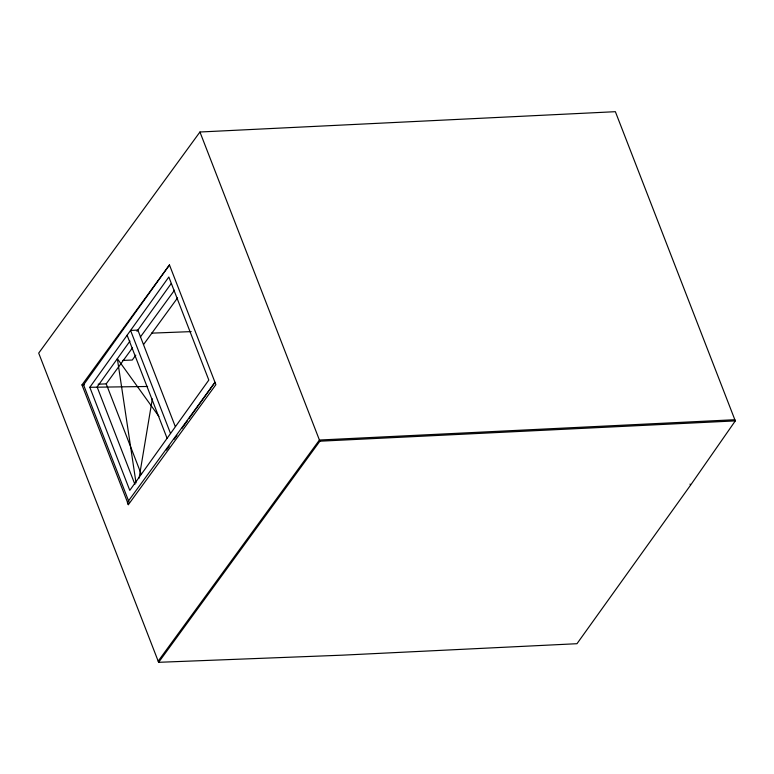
<?xml version="1.0" encoding="UTF-8"?>
<svg xmlns="http://www.w3.org/2000/svg" width="774" height="774" viewBox="0 0 774 774"><rect width="100%" height="100%" fill="white"/><g stroke="black" fill="none" stroke-linecap="round" stroke-linejoin="round"><path stroke-width="1.16" d="M139.078 478.139L152.323 398.891M690.514 485.23L735.3 420.892L615.369 111.688L199.944 132.006L38.7 353.108L158.631 662.312L342.534 655.162L576.978 643.707L690.514 485.23L690.06 484.06M188.933 418.657L214.988 382.298L127.391 502.413L128.3 504.754L215.898 384.639L169.467 264.94L83.553 384.842L129.074 502.2M89.813 387.3L168.838 277.005L208.816 380.073L129.79 490.368L89.813 387.3L147.611 386.478M129.984 341.073L97.118 386.942L134.918 484.408M136.979 331.311L171.248 283.478M166.4 450.11L169.216 446.182M174.14 439.303L176.956 435.365M181.89 428.486L187.521 420.63M128.397 504.609L81.976 384.91L169.467 264.94M98.134 384.214L106.212 383.865L132.528 347.778M140.355 337.048L174.498 290.221M135.798 355.179L132.267 360.036L122.718 360.413M143.587 344.498L177.565 297.893M158.177 661.141L319.42 440.029L734.845 419.721M158.631 662.312L319.875 441.199L735.3 420.892M81.976 384.91L84.279 384.813M151.501 333.149L191.178 331.611M158.922 416.451L117.358 358.691L136.021 482.889M199.944 132.006L319.875 441.199M175.234 426.426L137.859 330.082L130.564 330.43L170.541 433.498M127.12 335.239L167.097 438.307M106.212 383.865L141.361 474.481"/></g></svg>
